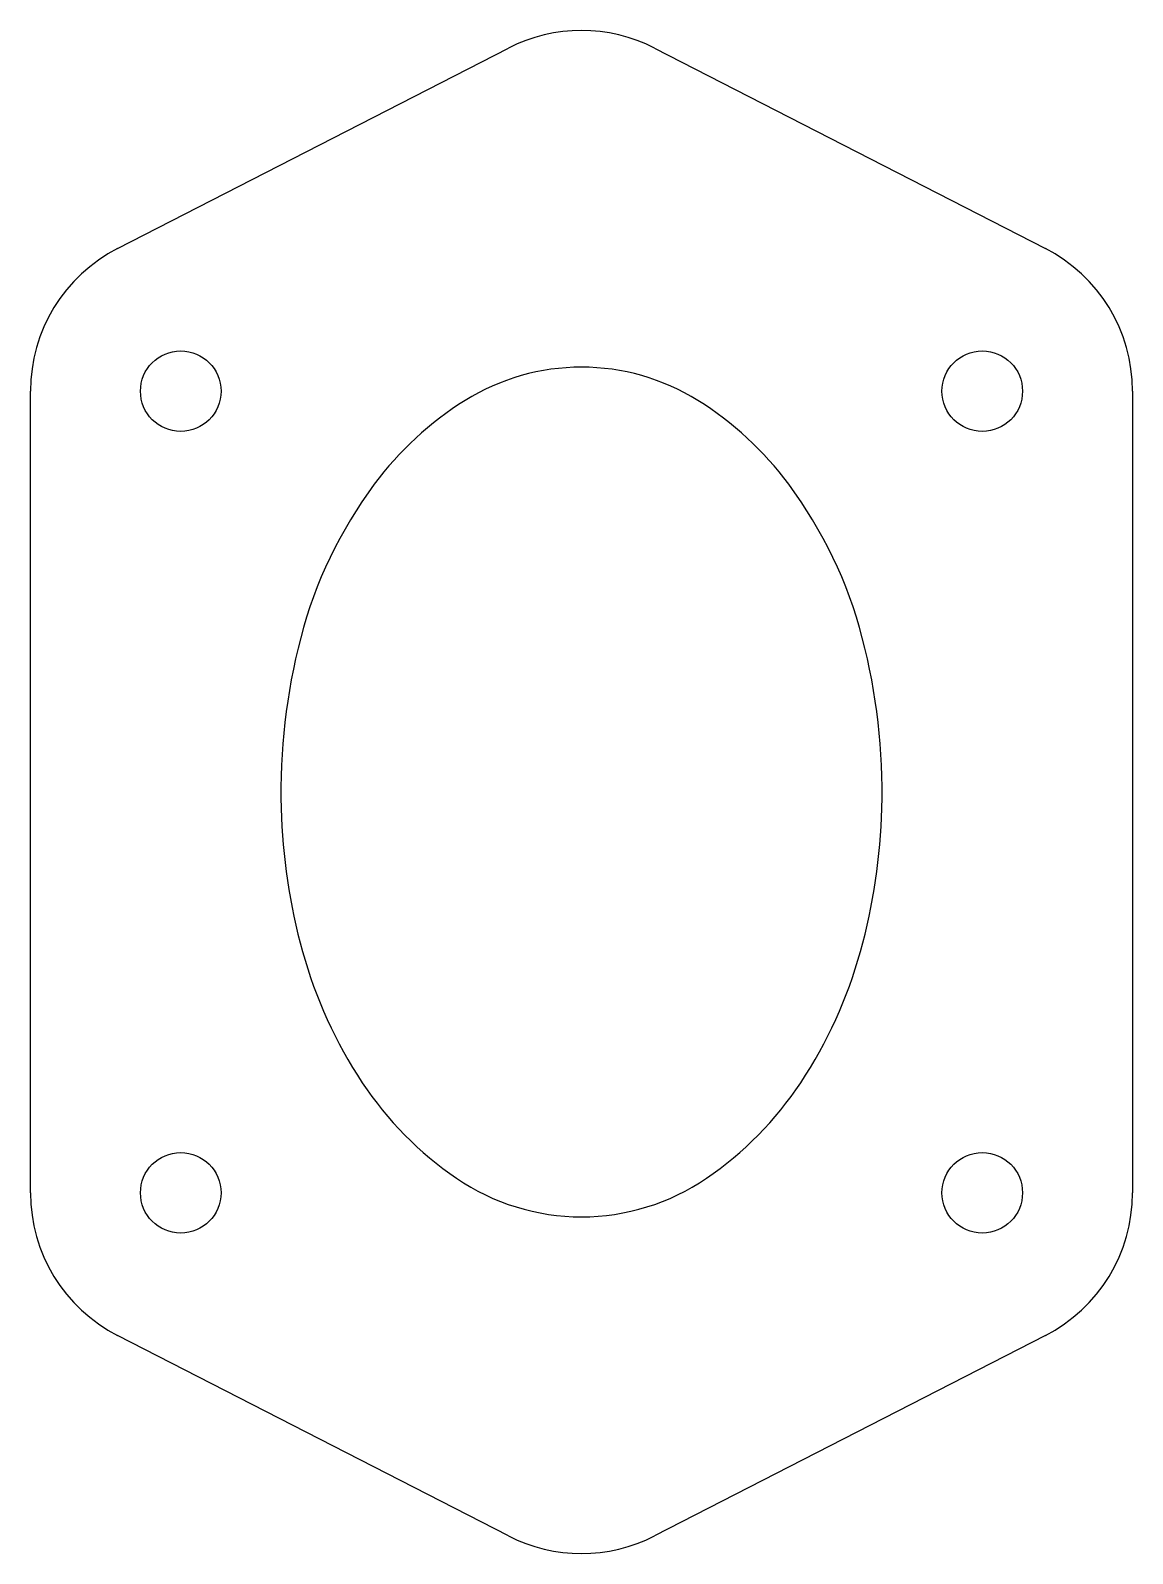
# Model space of a CAD drawing. Header units: millimetres. Extents: x 0 to 69.8, y 0 to 96.5.
import ezdxf

# ---------------------------------------------------------------- set-up
doc = ezdxf.new("R2010")
doc.units = ezdxf.units.MM
doc.layers.add('New_End_Plate_Unfold_Sketch', color=7, linetype='CONTINUOUS')

msp = doc.modelspace()

# ---------------------------------------------------------------- linework, layer by layer
at = {"layer": 'New_End_Plate_Unfold_Sketch'}
for p, q in [((5.524, 82.701), (30.289, 95.401)), ((39.561, 95.401), (64.326, 82.701)), ((0, 22.86), (0, 73.66)), ((69.85, 73.66), (69.85, 22.86)), ((30.289, 1.119), (5.524, 13.819)), ((64.326, 13.819), (39.561, 1.119))]:
    msp.add_line(p, q, dxfattribs=at)
for centre in [(9.525, 73.66), (60.325, 73.66), (9.525, 22.86), (60.325, 22.86)]:
    msp.add_circle(centre, 2.553, dxfattribs=at)
for centre, radius, start, end in [((34.925, 86.36), 10.16, 62.85032, 117.14968), ((10.16, 73.66), 10.16, 117.14968, 180), ((59.69, 73.66), 10.16, 0, 62.85032), ((34.925, 61.257), 13.927, 90, 121.94793), ((34.925, 61.257), 13.927, 58.05207, 90), ((38.712, 55.185), 21.084, 121.94793, 143.3624), ((31.138, 55.185), 21.084, 36.6376, 58.05207), ((44.465, 50.906), 28.253, 143.3624, 165.38003), ((25.385, 50.906), 28.253, 14.61997, 36.6376), ((54.543, 48.277), 38.668, 165.38003, -178.44002), ((15.307, 48.277), 38.668, -1.55998, 14.61997), ((53.88, 48.259), 38.005, -178.44002, -164.56845), ((15.97, 48.259), 38.005, -15.43155, -1.55998), ((45.153, 45.85), 28.952, -164.56845, -146.42313), ((24.697, 45.85), 28.952, -33.57687, -15.43155), ((39.537, 42.122), 22.211, -146.42313, -124.33399), ((30.313, 42.122), 22.211, -55.66601, -33.57687), ((34.925, 35.37), 14.034, -124.33399, -90), ((34.925, 35.37), 14.034, -90, -55.66601), ((10.16, 22.86), 10.16, -180, -117.14968), ((59.69, 22.86), 10.16, -62.85032, 0), ((34.925, 10.16), 10.16, -117.14968, -62.85032)]:
    msp.add_arc(centre, radius, start, end, dxfattribs=at)

doc.saveas('drawing.dxf')
